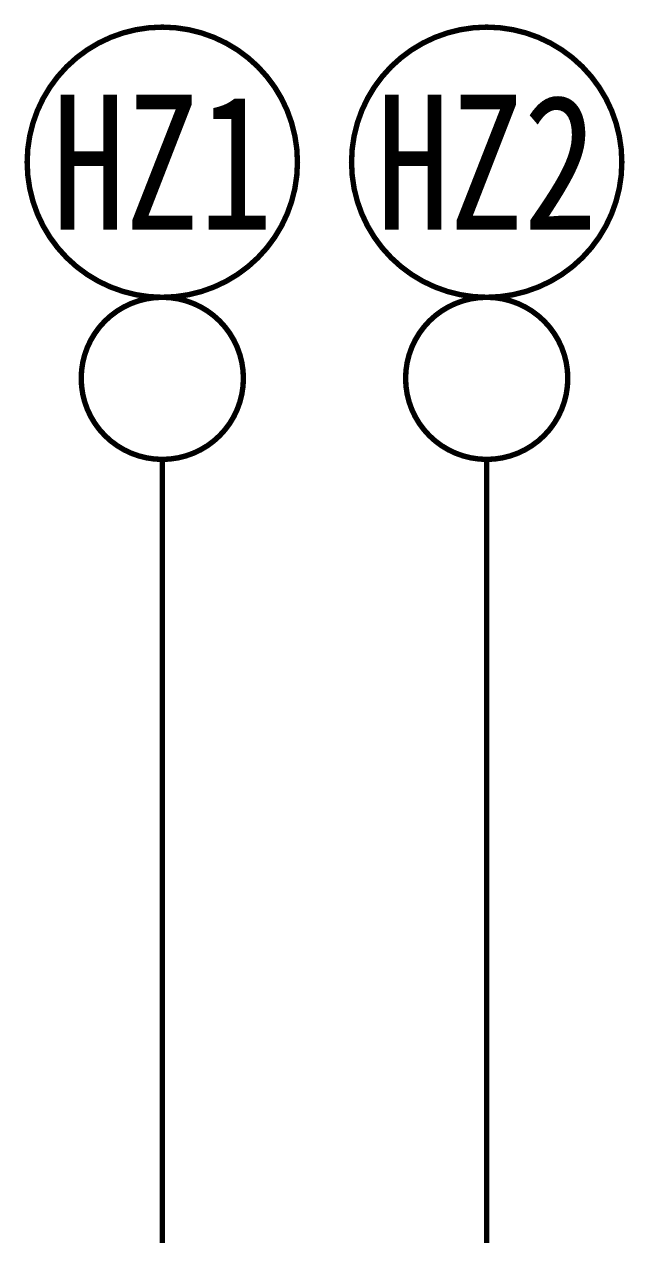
# Model space of a CAD drawing. Header units: inches. Extents: x -2.5 to 8.6, y -0.1 to 22.6.
import ezdxf
from ezdxf.enums import TextEntityAlignment as Align

# ---------------------------------------------------------------- set-up
doc = ezdxf.new("R2010")
doc.units = ezdxf.units.IN
doc.header["$MEASUREMENT"] = 0
doc.styles.add('HZ', font='', dxfattribs={"width": 0.8})
doc.styles.get('HZ').set_extended_font_data('SimSun')

msp = doc.modelspace()

# ---------------------------------------------------------------- linework, layer by layer
at = {"const_width": 0.1}
for points in [[(-2.5, 20, 1), (2.5, 20, 1)], [(3.5, 20, 1), (8.5, 20, 1)], [(-1.5, 16, 1), (1.5, 16, 1)], [(4.5, 16, 1), (7.5, 16, 1)]]:
    msp.add_lwpolyline(points, format="xyb", close=True, dxfattribs=at)
for points in [[(0, 0), (0, 14.5)], [(6, 0), (6, 14.5)]]:
    msp.add_lwpolyline(points, dxfattribs=at)

# ---------------------------------------------------------------- texts
at = {"style": 'HZ', "width": 0.8}
for tag, p in [('HZ1', (0, 20)), ('HZ2', (6, 20))]:
    msp.add_attdef(tag, text='24', height=2.5, dxfattribs=at).set_placement(p, align=Align.MIDDLE_CENTER)

doc.saveas('drawing.dxf')
